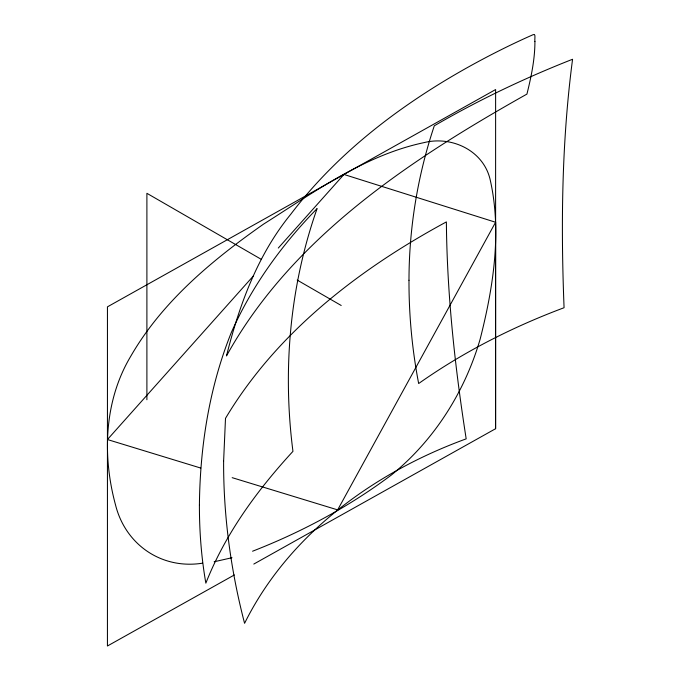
<?xml version="1.0" encoding="UTF-8"?>
<svg xmlns="http://www.w3.org/2000/svg" width="680" height="680" viewBox="0 0 680 680"><rect width="100%" height="100%" fill="white"/><g stroke="black" fill="none" stroke-linecap="round" stroke-linejoin="round"><path stroke-width="1.02" d="M253.801 564.068L495.592 428.714L495.618 89.556L107.448 306.841L107.431 646L234.345 574.957M202.606 563.167C161.797 569.704 125.477 544.825 115.523 504.925C102.221 455.906 104.108 401.124 130.534 356.635C162.189 301.546 212.228 260.1 263.576 224.111C314.05 192.227 364.471 155.244 423.929 142.638C451.937 135.566 483.812 150.688 490.271 180.149C501.985 232.526 493.204 287.716 480.173 339.056C464.839 391.867 434.223 440.36 391.332 475.048C349.078 506.744 301.733 532.049 252.569 551.216M278.298 248.047L343.952 174.454L495.592 222.258L337.654 509.889L232.177 477.666M253.58 275.74L107.44 439.535L200.736 468.052M232.007 557.719L214.149 561.765M261.469 259.445L146.897 193.307L146.897 399.763M297.211 280.083L341.207 305.481M495.592 222.258L495.592 428.714M199.41 505.062C199.368 531.207 201.339 557.396 205.853 583.159C225.335 533.749 257.193 490.212 292.952 451.35C282.455 370.005 289.799 286.067 317.101 208.565C281.843 244.724 251.685 286.356 231.259 332.681C209.329 387.192 200.005 446.462 199.41 505.062M408.986 280.253C408.875 314.882 412.139 349.528 418.659 383.537C463.454 351.909 512.754 326.918 564.068 307.725C560.804 224.876 561.706 141.567 572.568 59.262C524.917 77.996 478.558 100.045 434.291 125.808C417.673 175.499 409.054 227.851 408.986 280.253M534.922 41.386C534.939 59.236 531.207 76.84 526.932 94.087C411.434 159.01 292.204 237.048 226.482 355.929C239.207 305.371 257.337 255.213 290.725 214.302C323.45 171.249 364.216 134.784 408.603 104.116C434.231 86.377 461.091 70.448 488.725 56.049C503.319 48.467 518.117 41.276 533.179 34.663C536.163 32.938 534.361 39.431 534.922 41.386M223.618 461.133C223.388 515.814 230.809 570.435 244.579 623.322C288.719 534.242 374.382 472.285 466.183 438.855C454.971 367.072 447.023 294.618 446.377 221.909C359.219 269.067 276.938 332.163 225.496 418.361L223.618 461.133"/></g></svg>
